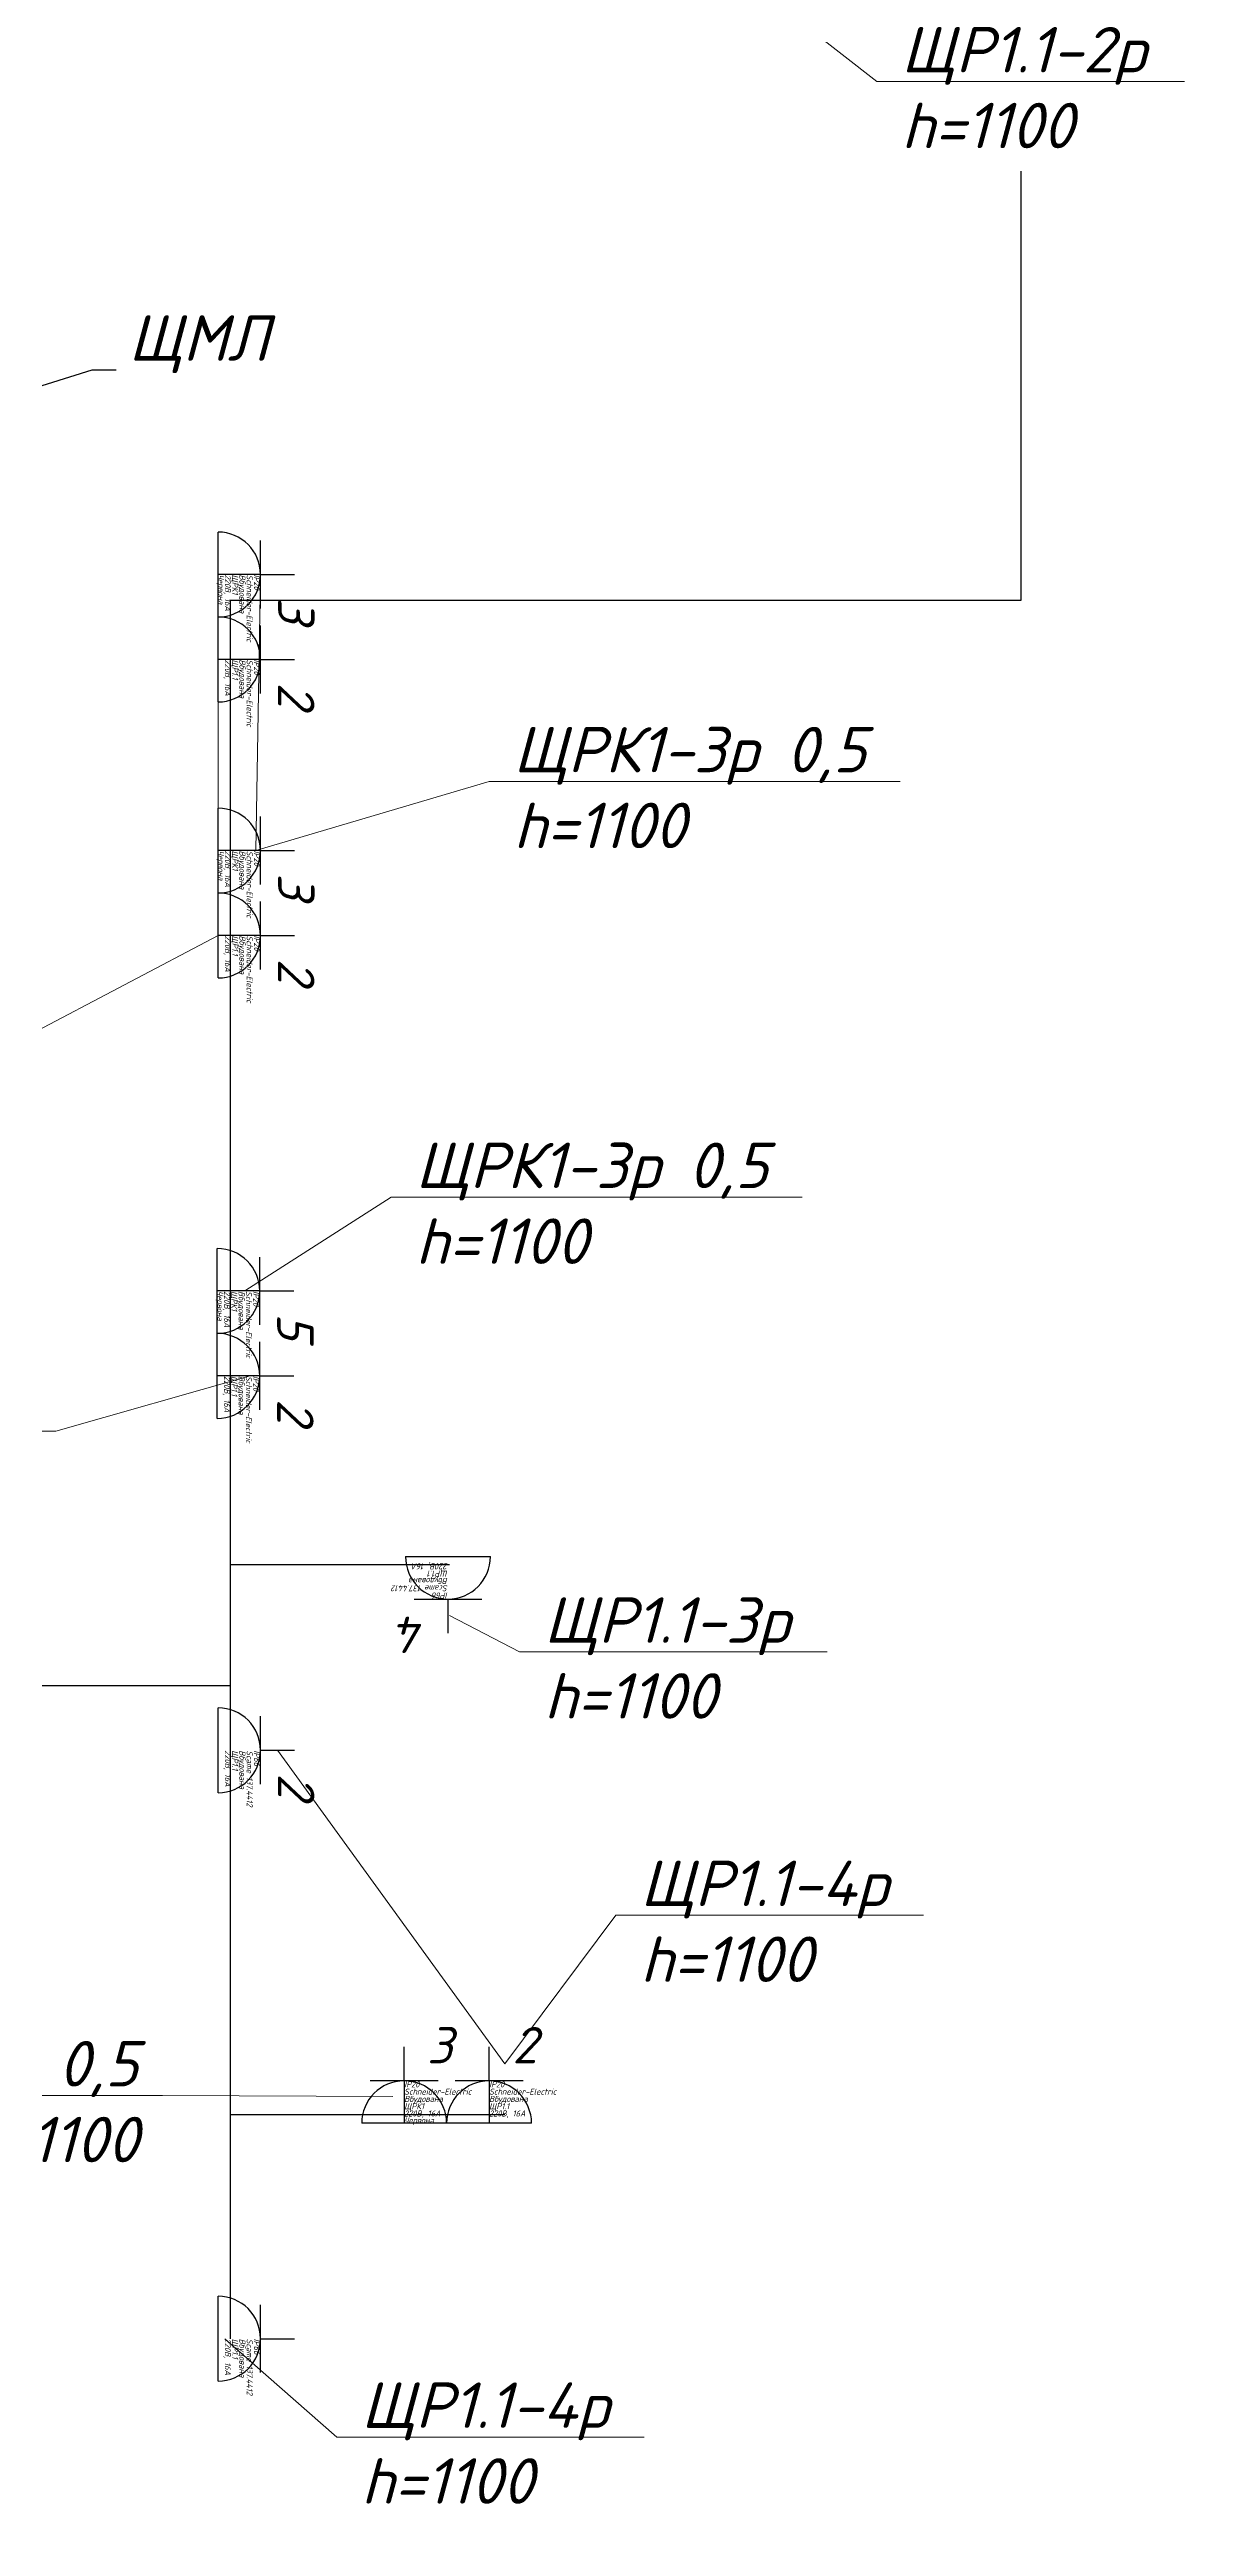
# Model space of a CAD drawing. Header units: millimetres. Extents: x -164867 to 807677, y -316775 to 513985.
# Drawn here: x -39767 to -35090, y 236394 to 246605 of the extents above; entities that cross this region are included whole.
import ezdxf
from ezdxf import colors
from ezdxf.entities.mleader import LeaderData, LeaderLine
from ezdxf.enums import TextEntityAlignment as Align
from ezdxf.math import Vec2, Vec3

# ---------------------------------------------------------------- set-up
doc = ezdxf.new("R2010")
doc.units = ezdxf.units.MM
doc.layers.add('E_Hidden atributes', color=2, linetype='Continuous', plot=False)
for name, color, linetype, lineweight in [('E_Обладнання', 84, 'Continuous', 35), ('E_Позначення', 7, 'Continuous', 15), ('E_Розп. мережі', 5, 'Continuous', 30)]:
    doc.layers.add(name, color=color, linetype=linetype, lineweight=lineweight)
doc.styles.add('GOST 2.304', font='isocpeui.ttf')
doc.styles.add('ISO', font='isocpeui.ttf')
doc.styles.add('orientation to layout', font='isocpeui.ttf')
doc.styles.add('ГОСТ 2.304', font='isocpeui.ttf')

# ---------------------------------------------------------------- blocks, each defined once
blk = doc.blocks.new('_None')
blk = doc.blocks.new('*U506')
at = {"color": 0, "linetype": 'Continuous', "lineweight": 30}
for p, q in [((0, 275), (0, 415)), ((0, 275), (0, 415)), ((0, 275), (0, 415)), ((140, 275), (-140, 275)), ((0, 275), (0, 100)), ((175, 100), (-175, 100))]:
    blk.add_line(p, q, dxfattribs=at)
blk.add_arc((0, 100), 175, 0, 180, dxfattribs=at)
at = {"color": 0, "style": 'orientation to layout'}
blk.add_attdef('AMOUNT', text='', height=150, dxfattribs=at).set_placement((147, 422), align=Align.MIDDLE_CENTER)
at = {"layer": 'E_Hidden atributes', "style": 'GOST 2.304'}
for tag, p in [('IP', (0, 248)), ('INSTALATION', (0, 188)), ('VENDOR', (0, 218)), ('LOCATION', (0, 158)), ('COLOR', (0, 100)), ('VOLTAGE_CURRENT', (0, 128))]:
    blk.add_attdef(tag, p, '', height=25, dxfattribs=at)
blk = doc.blocks.new('*U509')
at = {"color": 0, "linetype": 'Continuous', "lineweight": 30}
for p, q in [((0, 275), (0, 415)), ((0, 275), (0, 415)), ((0, 275), (0, 415)), ((140, 275), (-140, 275)), ((175, 100), (-175, 100))]:
    blk.add_line(p, q, dxfattribs=at)
blk.add_arc((0, 100), 175, 0, 180, dxfattribs=at)
at = {"color": 0, "style": 'orientation to layout'}
blk.add_attdef('AMOUNT', text='', height=150, dxfattribs=at).set_placement((147, 422), align=Align.MIDDLE_CENTER)
at = {"layer": 'E_Hidden atributes', "style": 'GOST 2.304'}
for tag, p in [('IP', (0, 248)), ('INSTALATION', (0, 188)), ('VENDOR', (0, 218)), ('LOCATION', (0, 158)), ('COLOR', (0, 100)), ('VOLTAGE_CURRENT', (0, 128))]:
    blk.add_attdef(tag, p, '', height=25, dxfattribs=at)

msp = doc.modelspace()

# ---------------------------------------------------------------- linework, layer by layer
at = {"layer": 'E_Розп. мережі'}
for points in [[(-35764.4, 247333.54), (-35764.4, 244333.54), (-39023.22, 244333.54), (-39023.22, 237167.87)], [(-39023.22, 240359.04), (-38118.67, 240359.04)], [(-39023.22, 239859.04), (-45973.22, 239859.04), (-45973.22, 238728.71)], [(-37891.12, 238090.77), (-39023.22, 238090.77)]]:
    msp.add_lwpolyline(points, dxfattribs=at)

# ---------------------------------------------------------------- block references
at = {"layer": 'E_Обладнання', "color": 1, "rotation": 270}
for p, values in [((-39172.43, 244440.61), {'AMOUNT': '3', 'INSTALATION': 'Вбудована', 'IP': 'IP20', 'VENDOR': 'Schneider-Electric', 'LOCATION': 'ЩРК1', 'VOLTAGE_CURRENT': '220В, 16А', 'COLOR': 'Червона'}), ((-39172.43, 243302.57), {'AMOUNT': '3', 'INSTALATION': 'Вбудована', 'IP': 'IP20', 'VENDOR': 'Schneider-Electric', 'LOCATION': 'ЩРК1', 'VOLTAGE_CURRENT': '220В, 16А', 'COLOR': 'Червона'}), ((-39175.85, 241487.01), {'AMOUNT': '5', 'INSTALATION': 'Вбудована', 'IP': 'IP20', 'VENDOR': 'Schneider-Electric', 'LOCATION': 'ЩРК1', 'VOLTAGE_CURRENT': '220В, 16А', 'COLOR': 'Червона'})]:
    msp.add_blockref('*U506', p, dxfattribs=at).add_auto_attribs(values)
at = {"layer": 'E_Обладнання'}
for name, p, rotation, values in [('*U506', (-39172.43, 244090.61), 270, {'AMOUNT': '2', 'INSTALATION': 'Вбудована', 'IP': 'IP20', 'VENDOR': 'Schneider-Electric', 'LOCATION': 'ЩР1.1', 'VOLTAGE_CURRENT': '220В, 16А'}), ('*U506', (-39172.43, 242952.57), 270, {'AMOUNT': '2', 'INSTALATION': 'Вбудована', 'IP': 'IP20', 'VENDOR': 'Schneider-Electric', 'LOCATION': 'ЩР1.1', 'VOLTAGE_CURRENT': '220В, 16А'}), ('*U506', (-39175.85, 241137.01), 270, {'AMOUNT': '2', 'INSTALATION': 'Вбудована', 'IP': 'IP20', 'VENDOR': 'Schneider-Electric', 'LOCATION': 'ЩР1.1', 'VOLTAGE_CURRENT': '220В, 16А'}), ('*U509', (-38124.94, 240492.05), 180, {'AMOUNT': '4', 'INSTALATION': 'Вбудована', 'IP': 'IP66', 'VENDOR': 'Scame 137.4412', 'LOCATION': 'ЩР1.1', 'VOLTAGE_CURRENT': '220В, 16А'}), ('*U509', (-39172.43, 239593.57), 270, {'AMOUNT': '2', 'INSTALATION': 'Вбудована', 'IP': 'IP66', 'VENDOR': 'Scame 137.4412', 'LOCATION': 'ЩР1.1', 'VOLTAGE_CURRENT': '220В, 16А'}), ('*U509', (-39172.43, 237167.87), 270, {'INSTALATION': 'Вбудована', 'IP': 'IP66', 'VENDOR': 'Scame 137.4412', 'LOCATION': 'ЩР1.1', 'VOLTAGE_CURRENT': '220В, 16А'})]:
    msp.add_blockref(name, p, dxfattribs=dict(at, rotation=rotation)).add_auto_attribs(values)
at = {"layer": 'E_Обладнання', "color": 1}
msp.add_blockref('*U506', (-38305.51, 237955.76), dxfattribs=at).add_auto_attribs({'AMOUNT': '3', 'INSTALATION': 'Вбудована', 'IP': 'IP20', 'VENDOR': 'Schneider-Electric', 'LOCATION': 'ЩРК1', 'VOLTAGE_CURRENT': '220В, 16А', 'COLOR': 'Червона'})
at = {"layer": 'E_Обладнання'}
msp.add_blockref('*U506', (-37955.51, 237955.76), dxfattribs=at).add_auto_attribs({'AMOUNT': '2', 'INSTALATION': 'Вбудована', 'IP': 'IP20', 'VENDOR': 'Schneider-Electric', 'LOCATION': 'ЩР1.1', 'VOLTAGE_CURRENT': '220В, 16А'})

# ---------------------------------------------------------------- next in the draw order: leaders
at = {"layer": 'E_Позначення'}
ml = msp.add_multileader_mtext('Standard', dxfattribs=at)
ml.set_content('ЩР1.1-2р\\Ph=1100', color=256, style='ГОСТ 2.304')
ml.set_leader_properties(color=256, linetype='ByLayer', lineweight=-1)
ml.set_arrow_properties(name='NONE')
ml.build(insert=Vec2(0, 0))
ml.multileader.update_dxf_attribs({"has_dogleg": 0, "text_left_attachment_type": 6, "text_right_attachment_type": 6, "text_top_attachment_type": 10, "dogleg_length": 0, "arrow_head_size": 1})
ctx = ml.context
ctx.base_point, ctx.char_height, ctx.arrow_head_size, ctx.landing_gap_size, ctx.plane_origin = Vec3(-36357.42, 246473.1), 187.5, 1, 100, Vec3(-41938.42, 246010.05)
ctx.left_attachment, ctx.right_attachment = 6, 6
notes = []
notes.append((ctx, [(0, (1, 1, 0), (-36357.42, 246473.1), (1, 0), 0, [(1, [(-36642.44, 247634.04), (-37845.64, 247634.03)], 0, [])])]))
ctx.mtext.insert, ctx.mtext.flow_direction = Vec3(-36257.42, 246698.1), 5
ctx.mtext.has_bg_fill, ctx.mtext.bg_color, ctx.mtext.bg_scale_factor, ctx.mtext.bg_transparency, ctx.mtext.use_window_bg_color = 1, -1027028792, 1.5, 0, 1
at = {"layer": 'E_Позначення', "color": 7, "lineweight": 9}
ml = msp.add_multileader_mtext('Standard', dxfattribs=at)
ml.set_content('ЩМЛ', color=7, style='ISO')
ml.set_leader_properties()
ml.set_arrow_properties(name='NONE')
ml.build(insert=Vec2(0, 0))
ml.multileader.update_dxf_attribs({"has_text_frame": 1, "text_left_attachment_type": 7, "text_right_attachment_type": 8, "dogleg_length": 100, "arrow_head_size": 200})
ctx = ml.context
ctx.base_point, ctx.char_height, ctx.arrow_head_size, ctx.landing_gap_size, ctx.plane_origin = Vec3(-39491.78, 245284.48), 187.5, 200, 50, Vec3(-96446.83, 244332.67)
ctx.left_attachment, ctx.right_attachment = 7, 8
notes.append((ctx, [(1, (1, 1, 0), (-39591.78, 245284.48), (1, 0), 100, [(0, [(-40172.43, 245103.54)], 0, [])])]))
ctx.mtext.insert, ctx.mtext.line_spacing_factor, ctx.mtext.flow_direction = Vec3(-39441.78, 245509.48), 0.72, 5
ctx.mtext.has_bg_fill, ctx.mtext.bg_color, ctx.mtext.bg_scale_factor, ctx.mtext.bg_transparency, ctx.mtext.use_window_bg_color = 1, -1027028792, 1.5, 0, 1
at = {"layer": 'E_Позначення'}
ml = msp.add_multileader_mtext('Standard', dxfattribs=at)
ml.set_content('ЩРК1-3р 0,5 \\Ph=1100', color=256, style='ГОСТ 2.304')
ml.set_leader_properties(color=256, linetype='ByLayer', lineweight=-1)
ml.set_arrow_properties(name='NONE')
ml.build(insert=Vec2(0, 0))
ml.multileader.update_dxf_attribs({"has_dogleg": 0, "text_left_attachment_type": 6, "text_right_attachment_type": 6, "text_top_attachment_type": 10, "dogleg_length": 0, "arrow_head_size": 1})
ctx = ml.context
ctx.base_point, ctx.char_height, ctx.arrow_head_size, ctx.landing_gap_size, ctx.plane_origin = Vec3(-37955.61, 243587.65), 187.5, 1, 100, Vec3(-47182.02, 243580.2)
ctx.left_attachment, ctx.right_attachment = 6, 6
notes.append((ctx, [(0, (1, 1, 0), (-37955.61, 243587.65), (1, 0), 0, [(1, [(-38897.43, 244437.65), (-38916.47, 243302.57)], 0, [])])]))
ctx.mtext.insert, ctx.mtext.flow_direction = Vec3(-37855.61, 243812.65), 5
ctx.mtext.has_bg_fill, ctx.mtext.bg_color, ctx.mtext.bg_scale_factor, ctx.mtext.bg_transparency, ctx.mtext.use_window_bg_color = 1, -1027028792, 1.5, 0, 1
ml = msp.add_multileader_mtext('Standard', dxfattribs=at)
ml.set_content('ЩР1.1-3р\\Ph=1100', color=256, style='ГОСТ 2.304')
ml.set_leader_properties(color=256, linetype='ByLayer', lineweight=-1)
ml.set_arrow_properties(name='NONE')
ml.build(insert=Vec2(0, 0))
ml.multileader.update_dxf_attribs({"has_dogleg": 0, "text_left_attachment_type": 6, "text_right_attachment_type": 6, "text_top_attachment_type": 10, "dogleg_length": 0, "arrow_head_size": 1})
ctx = ml.context
ctx.base_point, ctx.char_height, ctx.arrow_head_size, ctx.landing_gap_size, ctx.plane_origin = Vec3(-41094.4, 242545.41), 187.5, 1, 100, Vec3(-44544.38, 242887.44)
ctx.left_attachment, ctx.right_attachment, ctx.text_align_type = 6, 6, 2
notes.append((ctx, [(1, (1, 1, 0), (-39844.68, 242545.41), (-1, 0), 0, [(1, [(-39072.43, 244119.78), (-39072.43, 242952.57)], 0, [])])]))
ctx.mtext.insert, ctx.mtext.alignment, ctx.mtext.flow_direction = Vec3(-39944.68, 242770.41), 3, 5
ctx.mtext.has_bg_fill, ctx.mtext.bg_color, ctx.mtext.bg_scale_factor, ctx.mtext.bg_transparency, ctx.mtext.use_window_bg_color = 1, -1027028792, 1.5, 0, 1
ml = msp.add_multileader_mtext('Standard', dxfattribs=at)
ml.set_content('ЩР1.1-3р\\Ph=1100', color=256, style='ГОСТ 2.304')
ml.set_leader_properties(color=256, linetype='ByLayer', lineweight=-1)
ml.set_arrow_properties(name='NONE')
ml.build(insert=Vec2(0, 0))
ml.multileader.update_dxf_attribs({"has_dogleg": 0, "text_left_attachment_type": 6, "text_right_attachment_type": 6, "text_top_attachment_type": 10, "dogleg_length": 0, "arrow_head_size": 1})
ctx = ml.context
ctx.base_point, ctx.char_height, ctx.arrow_head_size, ctx.landing_gap_size, ctx.plane_origin = Vec3(-40990.88, 240908.8), 187.5, 1, 100, Vec3(-44544.38, 240928.42)
ctx.left_attachment, ctx.right_attachment, ctx.text_align_type = 6, 6, 2
notes.append((ctx, [(1, (1, 1, 0), (-39741.16, 240908.8), (-1, 0), 0, [(1, [(-38939.58, 241137.01)], 0, [])])]))
ctx.mtext.insert, ctx.mtext.alignment, ctx.mtext.flow_direction = Vec3(-39841.16, 241133.8), 3, 5
ctx.mtext.has_bg_fill, ctx.mtext.bg_color, ctx.mtext.bg_scale_factor, ctx.mtext.bg_transparency, ctx.mtext.use_window_bg_color = 1, -1027028792, 1.5, 0, 1
ml = msp.add_multileader_mtext('Standard', dxfattribs=at)
ml.set_content('ЩР1.1-3р\\Ph=1100', color=256, style='ГОСТ 2.304')
ml.set_leader_properties(color=256, linetype='ByLayer', lineweight=-1)
ml.set_arrow_properties(name='NONE')
ml.build(insert=Vec2(0, 0))
ml.multileader.update_dxf_attribs({"has_dogleg": 0, "text_left_attachment_type": 6, "text_right_attachment_type": 6, "text_top_attachment_type": 10, "dogleg_length": 0, "arrow_head_size": 1})
ctx = ml.context
ctx.base_point, ctx.char_height, ctx.arrow_head_size, ctx.landing_gap_size, ctx.plane_origin = Vec3(-37829.56, 239999.04), 187.5, 1, 100, Vec3(-45273.55, 238462.98)
ctx.left_attachment, ctx.right_attachment = 6, 6
notes.append((ctx, [(0, (1, 1, 0), (-37829.56, 239999.04), (1, 0), 0, [(1, [(-38118.67, 240149.04)], 0, [])])]))
ctx.mtext.insert, ctx.mtext.flow_direction = Vec3(-37729.56, 240224.04), 5
ctx.mtext.has_bg_fill, ctx.mtext.bg_color, ctx.mtext.bg_scale_factor, ctx.mtext.bg_transparency, ctx.mtext.use_window_bg_color = 1, -1027028792, 1.5, 0, 1
ml = msp.add_multileader_mtext('Standard', dxfattribs=at)
ml.set_content('ЩРК1-4р 0,5 \\Ph=1100', color=256, style='ГОСТ 2.304')
ml.set_leader_properties(color=256, linetype='ByLayer', lineweight=-1)
ml.set_arrow_properties(name='NONE')
ml.build(insert=Vec2(0, 0))
ml.multileader.update_dxf_attribs({"has_dogleg": 0, "text_left_attachment_type": 6, "text_right_attachment_type": 6, "text_top_attachment_type": 10, "dogleg_length": 0, "arrow_head_size": 1})
ctx = ml.context
ctx.base_point, ctx.char_height, ctx.arrow_head_size, ctx.landing_gap_size, ctx.plane_origin = Vec3(-41029.51, 238170.18), 187.5, 1, 100, Vec3(-51165.15, 238831.83)
ctx.left_attachment, ctx.right_attachment, ctx.text_align_type = 6, 6, 2
notes.append((ctx, [(1, (1, 1, 0), (-39301.24, 238170.18), (-1, 0), 0, [(2, [(-38352.51, 238166.76)], 0, [])])]))
ctx.mtext.insert, ctx.mtext.alignment, ctx.mtext.flow_direction = Vec3(-39401.24, 238395.18), 3, 5
ctx.mtext.has_bg_fill, ctx.mtext.bg_color, ctx.mtext.bg_scale_factor, ctx.mtext.bg_transparency, ctx.mtext.use_window_bg_color = 1, -1027028792, 1.5, 0, 1
ml = msp.add_multileader_mtext('Standard', dxfattribs=at)
ml.set_content('ЩР1.1-4р\\Ph=1100', color=256, style='ГОСТ 2.304')
ml.set_leader_properties(color=256, linetype='ByLayer', lineweight=-1)
ml.set_arrow_properties(name='NONE')
ml.build(insert=Vec2(0, 0))
ml.multileader.update_dxf_attribs({"has_dogleg": 0, "text_left_attachment_type": 6, "text_right_attachment_type": 6, "text_top_attachment_type": 10, "dogleg_length": 0, "arrow_head_size": 1})
ctx = ml.context
ctx.base_point, ctx.char_height, ctx.arrow_head_size, ctx.landing_gap_size, ctx.plane_origin = Vec3(-38583.33, 236762.5), 187.5, 1, 100, Vec3(-46415.03, 234971.91)
ctx.left_attachment, ctx.right_attachment = 6, 6
notes.append((ctx, [(0, (1, 1, 0), (-38583.33, 236762.5), (1, 0), 0, [(1, [(-39044.25, 237167.87)], 0, [])])]))
ctx.mtext.insert, ctx.mtext.flow_direction = Vec3(-38483.33, 236987.5), 5
ctx.mtext.has_bg_fill, ctx.mtext.bg_color, ctx.mtext.bg_scale_factor, ctx.mtext.bg_transparency, ctx.mtext.use_window_bg_color = 1, -1027028792, 1.5, 0, 1
for ctx, leaders in notes:
    for number, flags, end, landing, length, lines in leaders:
        leader = LeaderData()
        leader.index, (leader.has_last_leader_line, leader.has_dogleg_vector, leader.attachment_direction) = number, flags
        leader.last_leader_point, leader.dogleg_vector, leader.dogleg_length = Vec3(end), Vec3(landing), length
        for number, points, colour, breaks in lines:
            line = LeaderLine()
            line.index, line.vertices, line.color, line.breaks = number, Vec3.list(points), colors.encode_raw_color(colour), breaks
            leader.lines.append(line)
        ctx.leaders.append(leader)

# ---------------------------------------------------------------- next in the draw order: leaders
ml = msp.add_multileader_mtext('Standard', dxfattribs=at)
ml.set_content('ЩРК1-3р 0,5 \\Ph=1100', color=256, style='ГОСТ 2.304')
ml.set_leader_properties(color=256, linetype='ByLayer', lineweight=-1)
ml.set_arrow_properties(name='NONE')
ml.build(insert=Vec2(0, 0))
ml.multileader.update_dxf_attribs({"has_dogleg": 0, "text_left_attachment_type": 6, "text_right_attachment_type": 6, "text_top_attachment_type": 10, "dogleg_length": 0, "arrow_head_size": 1})
ctx = ml.context
ctx.base_point, ctx.char_height, ctx.arrow_head_size, ctx.landing_gap_size, ctx.plane_origin = Vec3(-38359.32, 241873.72), 187.5, 1, 100, Vec3(-47585.73, 241866.26)
ctx.left_attachment, ctx.right_attachment = 6, 6
notes = []
notes.append((ctx, [(0, (1, 1, 0), (-38359.32, 241873.72), (1, 0), 0, [(1, [(-38961.43, 241487.01)], 0, [])])]))
ctx.mtext.insert, ctx.mtext.flow_direction = Vec3(-38259.32, 242098.72), 5
ctx.mtext.has_bg_fill, ctx.mtext.bg_color, ctx.mtext.bg_scale_factor, ctx.mtext.bg_transparency, ctx.mtext.use_window_bg_color = 1, -1027028792, 1.5, 0, 1
ml = msp.add_multileader_mtext('Standard', dxfattribs=at)
ml.set_content('ЩР1.1-4р\\Ph=1100', color=256, style='ГОСТ 2.304')
ml.set_leader_properties(color=256, linetype='ByLayer', lineweight=-1)
ml.set_arrow_properties(name='NONE')
ml.build(insert=Vec2(0, 0))
ml.multileader.update_dxf_attribs({"has_dogleg": 0, "text_left_attachment_type": 6, "text_right_attachment_type": 6, "text_top_attachment_type": 10, "dogleg_length": 0, "arrow_head_size": 1})
ctx = ml.context
ctx.base_point, ctx.char_height, ctx.arrow_head_size, ctx.landing_gap_size, ctx.plane_origin = Vec3(-37432.82, 238913.57), 187.5, 1, 100, Vec3(-45264.52, 237122.98)
ctx.left_attachment, ctx.right_attachment = 6, 6
notes.append((ctx, [(0, (1, 1, 0), (-37432.82, 238913.57), (1, 0), 0, [(0, [(-38827.43, 239593.57), (-37891.12, 238300.77)], 0, [])])]))
ctx.mtext.insert, ctx.mtext.flow_direction = Vec3(-37332.82, 239138.57), 5
ctx.mtext.has_bg_fill, ctx.mtext.bg_color, ctx.mtext.bg_scale_factor, ctx.mtext.bg_transparency, ctx.mtext.use_window_bg_color = 1, -1027028792, 1.5, 0, 1
for ctx, leaders in notes:
    for number, flags, end, landing, length, lines in leaders:
        leader = LeaderData()
        leader.index, (leader.has_last_leader_line, leader.has_dogleg_vector, leader.attachment_direction) = number, flags
        leader.last_leader_point, leader.dogleg_vector, leader.dogleg_length = Vec3(end), Vec3(landing), length
        for number, points, colour, breaks in lines:
            line = LeaderLine()
            line.index, line.vertices, line.color, line.breaks = number, Vec3.list(points), colors.encode_raw_color(colour), breaks
            leader.lines.append(line)
        ctx.leaders.append(leader)

doc.saveas('drawing.dxf')
